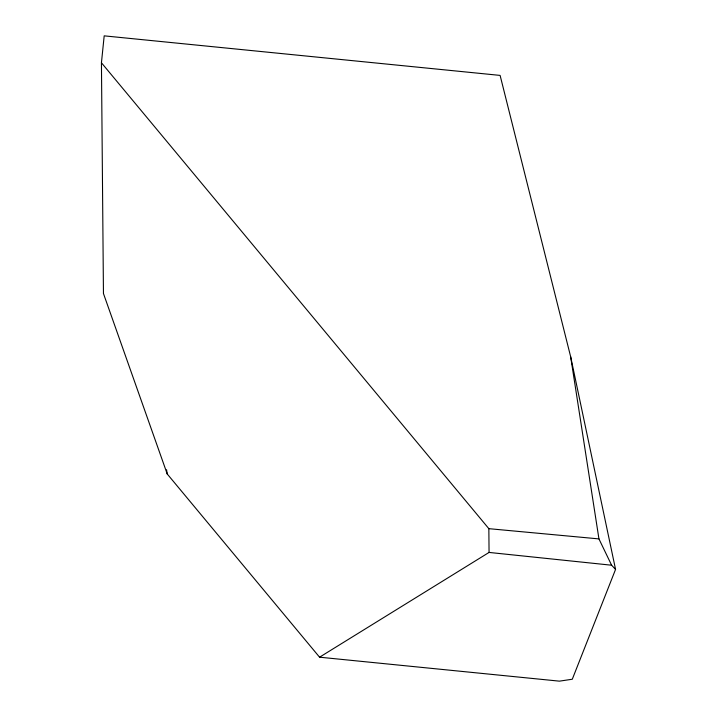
<?xml version="1.0" encoding="UTF-8"?>
<svg xmlns="http://www.w3.org/2000/svg" width="717" height="717" viewBox="0 0 717 717"><rect width="100%" height="100%" fill="white"/><g stroke="black" fill="none" stroke-linecap="round" stroke-linejoin="round"><path stroke-width="1.08" d="M101.438 62.773L104.189 35.85L500.108 75.402L570.651 356.699L615.562 569.397L572.291 679.241L559.394 681.15L319.567 657.193L167.213 473.964L103.454 293.531L101.438 62.773L488.851 528.671L489.057 552.431L319.567 657.193M488.851 528.671L598.946 538.906L611.61 565.22L615.562 569.397M489.057 552.431L611.61 565.22M570.651 356.699L598.946 538.906M166.568 469.769L167.213 473.964"/></g></svg>
